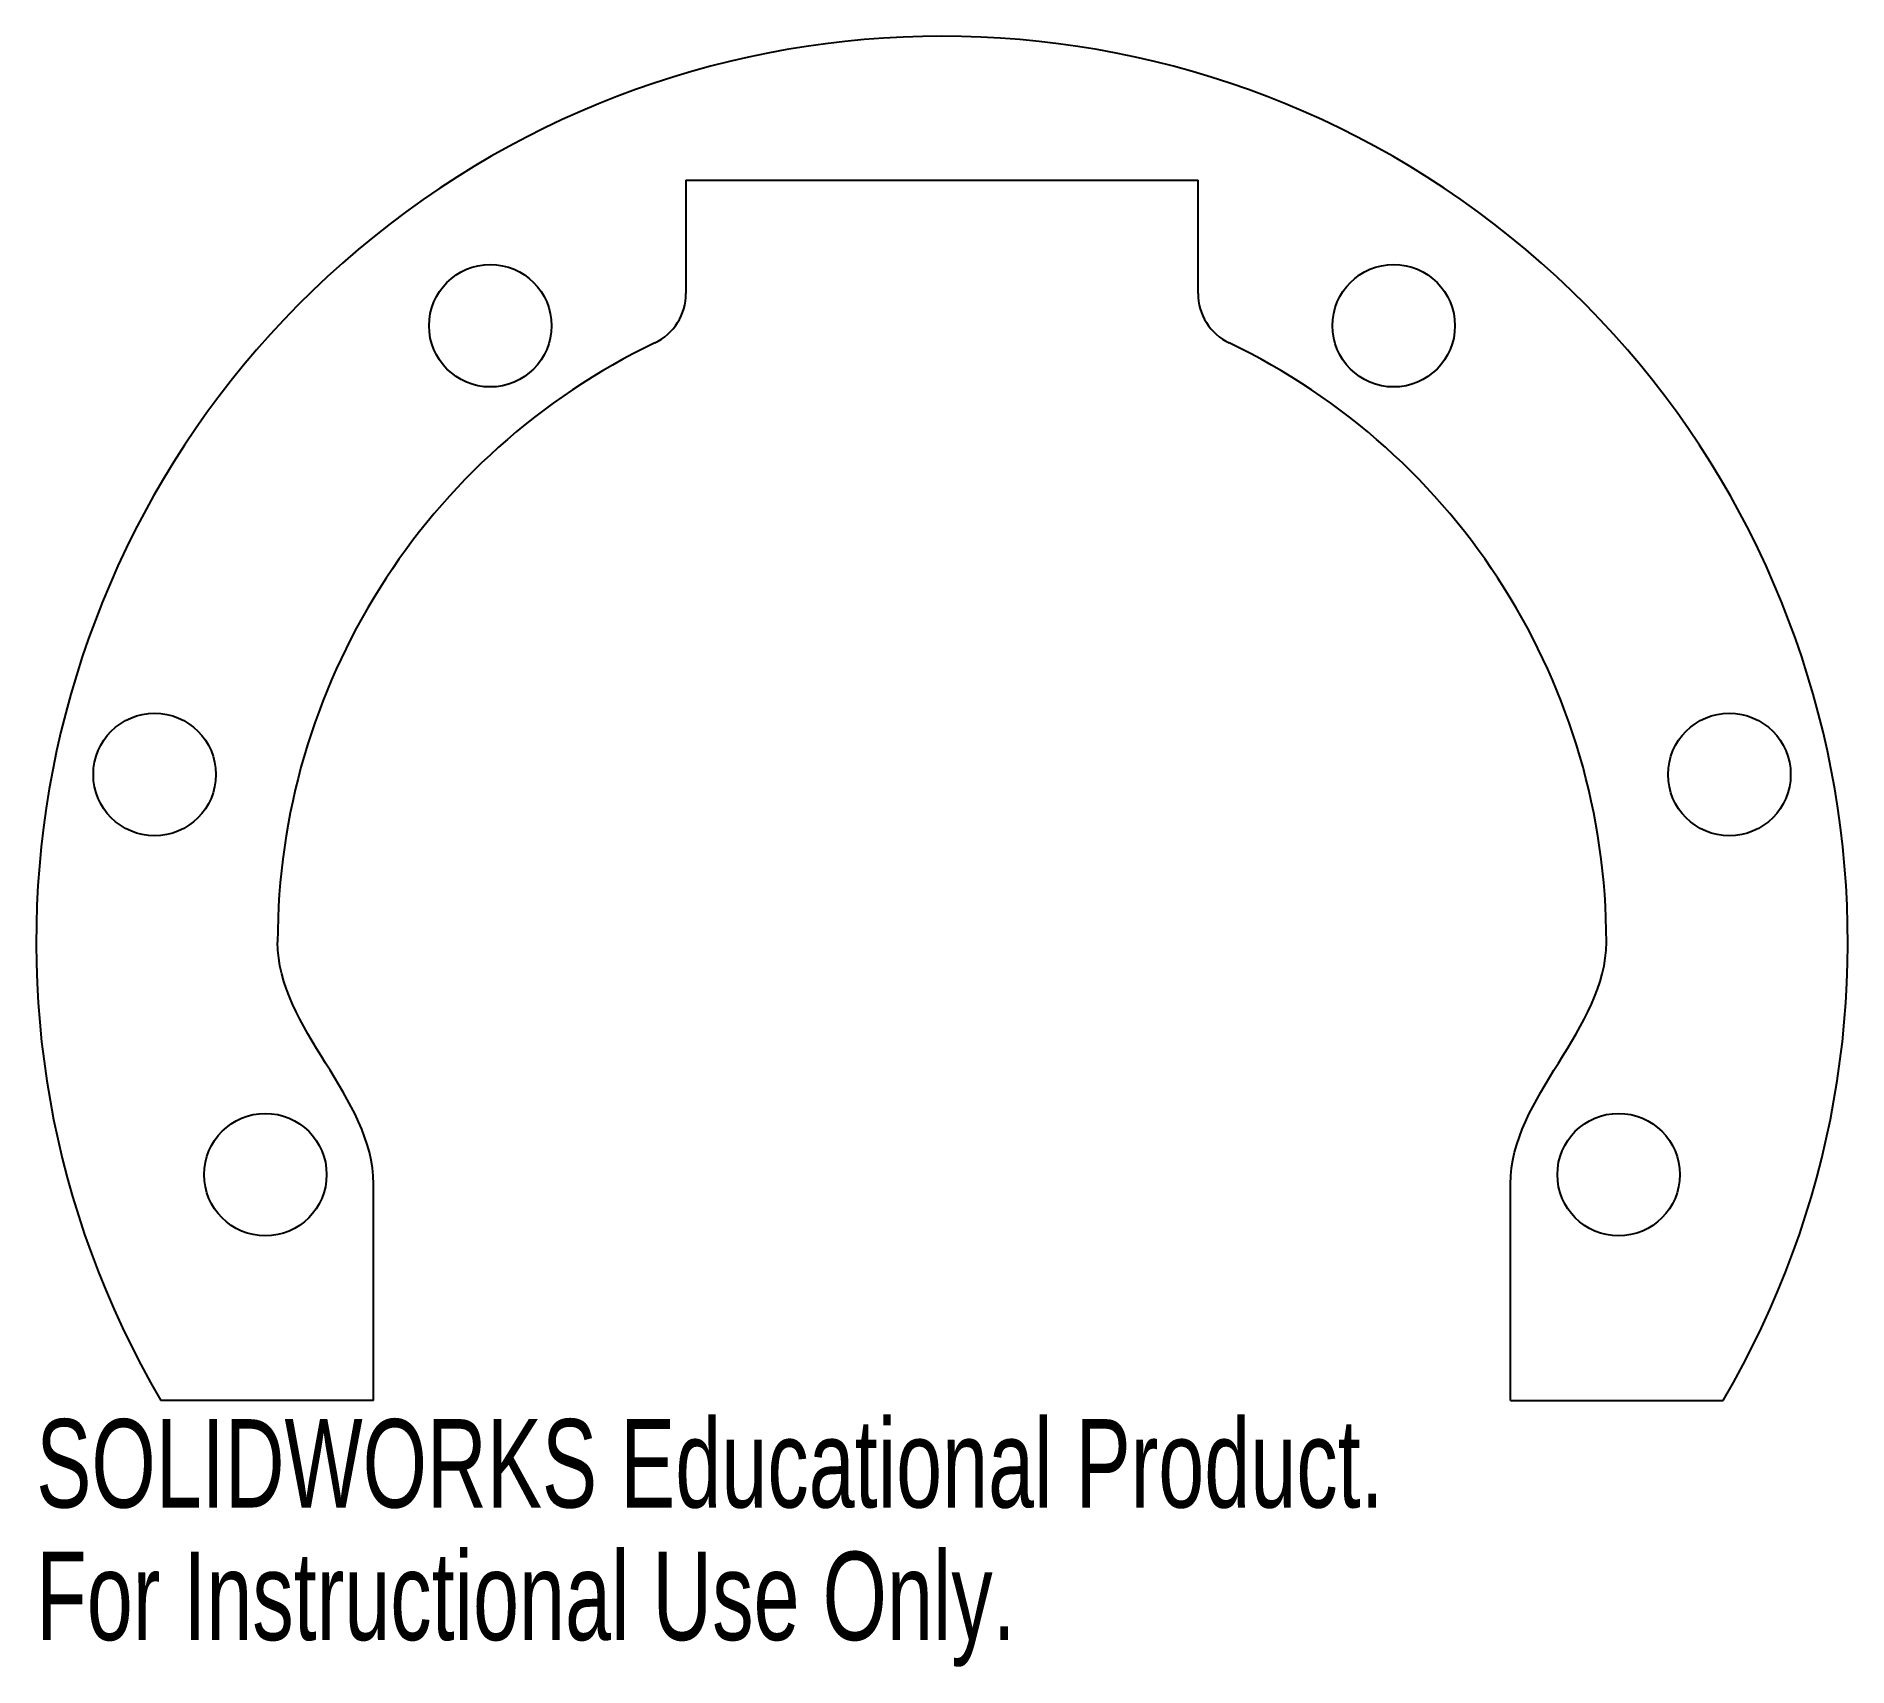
# Model space of a CAD drawing. Header units: millimetres. Extents: x -49.5 to 49.5, y -39.6 to 49.5.
import ezdxf

# ---------------------------------------------------------------- set-up
doc = ezdxf.new("R2010")
doc.units = ezdxf.units.MM
doc.styles.add('SLDTEXTSTYLE0', font='TXT', dxfattribs={"width": 0.7})

msp = doc.modelspace()

# ---------------------------------------------------------------- linework, layer by layer
at = {"color": 7, "linetype": 'Continuous', "lineweight": 25}
for p, q in [((-14, 41.66), (-14, 35.466)), ((-14, 41.66), (14, 41.66)), ((14, 35.466), (14, 41.66)), ((-31.087, -25.07), (-31.087, -13.233)), ((31.087, -25.07), (31.087, -13.233)), ((-31.087, -25.07), (-42.717, -25.07)), ((31.087, -25.07), (42.717, -25.07))]:
    msp.add_line(p, q, dxfattribs=at)
for centre in [(-24.7, 33.7), (24.7, 33.7), (-43.057, 9.16), (43.057, 9.16), (-37, -12.72), (37, -12.72)]:
    msp.add_circle(centre, 3.35, dxfattribs=at)
for centre, radius, start, end in [((0, 0), 49.53, 329.59175, 210.40825), ((-17, 35.466), 3, 295.6098, 0), ((17, 35.466), 3, 180, 244.3902), ((0, 0), 36.33, 115.6098, 180), ((0, 0), 36.33, 0, 64.3902)]:
    msp.add_arc(centre, radius, start, end, dxfattribs=at)
for points in [[(-31.087, -13.233), (-31.087, -8.489), (-36.33, -4.744), (-36.33, 0)], [(31.087, -13.233), (31.087, -8.489), (36.33, -4.744), (36.33, 0)]]:
    msp.add_open_spline(points, degree=3, dxfattribs=at)

# ---------------------------------------------------------------- texts
at = {"color": 7, "linetype": 'Continuous', "char_height": 4.83362, "attachment_point": 1, "style": 'SLDTEXTSTYLE0'}
for s, insert in [('SOLIDWORKS Educational Product.', (-49.53, -26.09)), ('For Instructional Use Only.', (-49.53, -33.34))]:
    msp.add_mtext(s, dxfattribs=dict(at, insert=insert))

doc.saveas('drawing.dxf')
